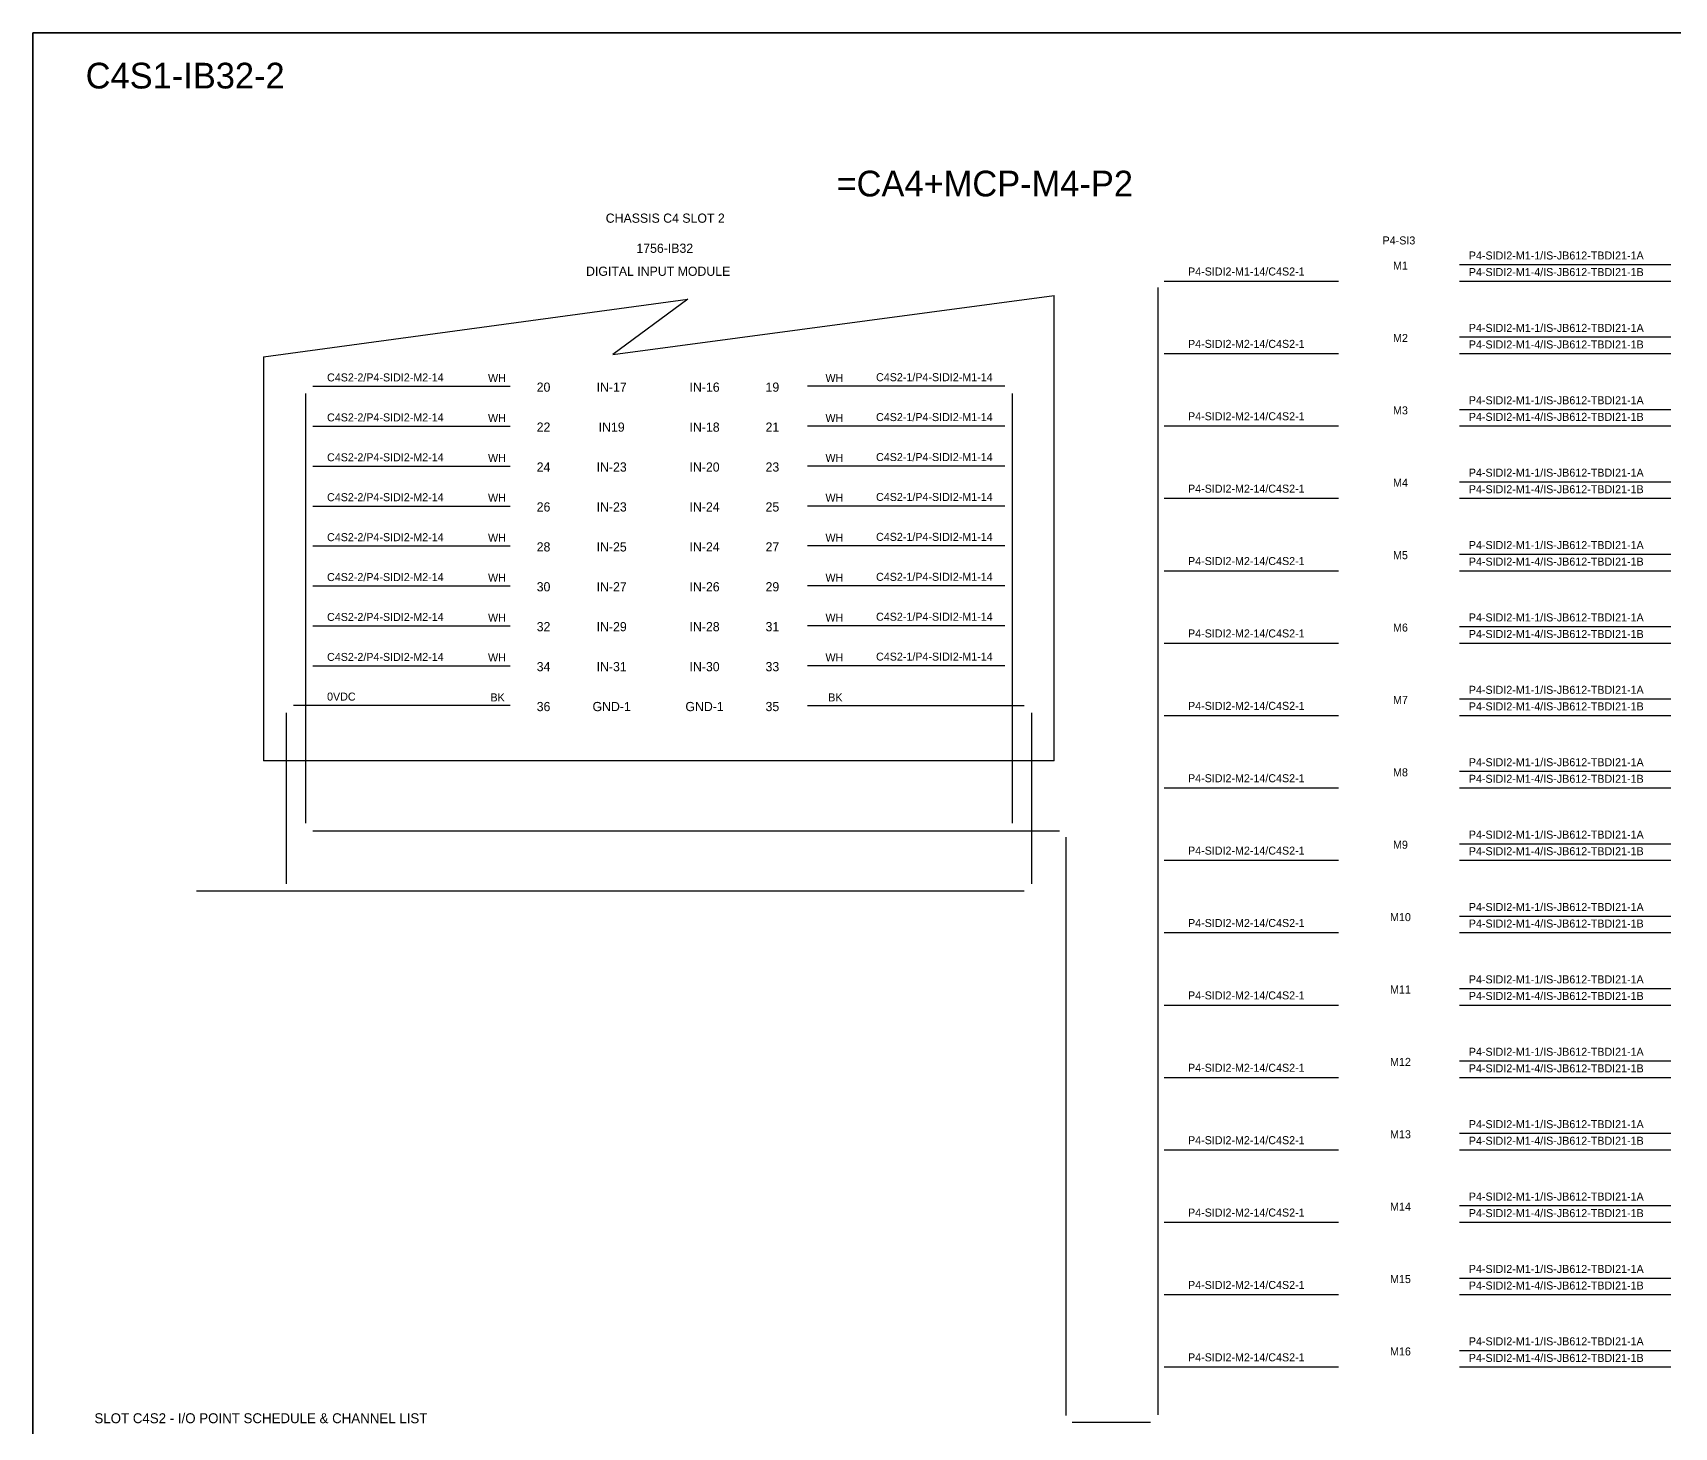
# Model space of a CAD drawing. Header units: metres. Extents: x 0 to 62600, y 0 to 2704.
# Drawn here: x 8387 to 10427, y 971 to 2704 of the extents above; entities that cross this region are included whole.
import ezdxf
from ezdxf.enums import TextEntityAlignment as Align

# ---------------------------------------------------------------- set-up
doc = ezdxf.new("R2010")
doc.units = ezdxf.units.M

msp = doc.modelspace()

# ---------------------------------------------------------------- linework, layer by layer
at = {"layer": 'HELPPOINT', "color": 4, "lineweight": 35}
for p, q in [((8386.6, 0), (8386.6, 2704.2)), ((8386.6, 2704.2), (12279.9, 2704.2)), ((8386.6, 0), (8386.6, 2704.2)), ((8386.6, 2704.2), (12279.9, 2704.2))]:
    msp.add_line(p, q, dxfattribs=at)
at = {"layer": 'IE-WIRE', "color": 4}
for p, q in [((10160, 2416.1), (10423.1, 2416.1)), ((9793.2, 2395.5), (10009.7, 2395.5)), ((10160, 2395.5), (10423.1, 2395.5)), ((10160, 2326.1), (10423.1, 2326.1)), ((9793.2, 2305.5), (10009.7, 2305.5)), ((10160, 2305.5), (10423.1, 2305.5)), ((10160, 2236.1), (10423.1, 2236.1)), ((9793.2, 2215.5), (10009.7, 2215.5)), ((10160, 2215.5), (10423.1, 2215.5)), ((10160, 2146.1), (10423.1, 2146.1)), ((9793.2, 2125.5), (10009.7, 2125.5)), ((10160, 2125.5), (10423.1, 2125.5)), ((10160, 2056.1), (10423.1, 2056.1)), ((9793.2, 2035.5), (10009.7, 2035.5)), ((10160, 2035.5), (10423.1, 2035.5)), ((10160, 1966.1), (10423.1, 1966.1)), ((9793.2, 1945.5), (10009.7, 1945.5)), ((10160, 1945.5), (10423.1, 1945.5)), ((10160, 1876.1), (10423.1, 1876.1)), ((9793.2, 1855.5), (10009.7, 1855.5)), ((10160, 1855.5), (10423.1, 1855.5)), ((10160, 1786.1), (10423.1, 1786.1)), ((9793.2, 1765.5), (10009.7, 1765.5)), ((10160, 1765.5), (10423.1, 1765.5)), ((8734.7, 1712.2), (9662.8, 1712.2)), ((10160, 1696.1), (10423.1, 1696.1)), ((9793.2, 1675.5), (10009.7, 1675.5)), ((10160, 1675.5), (10423.1, 1675.5)), ((10160, 1606.1), (10423.1, 1606.1)), ((9793.2, 1585.5), (10009.7, 1585.5)), ((10160, 1585.5), (10423.1, 1585.5)), ((10160, 1516.1), (10423.1, 1516.1)), ((9793.2, 1495.5), (10009.7, 1495.5)), ((10160, 1495.5), (10423.1, 1495.5)), ((10160, 1426.1), (10423.1, 1426.1)), ((9793.2, 1405.5), (10009.7, 1405.5)), ((10160, 1405.5), (10423.1, 1405.5)), ((10160, 1336.1), (10423.1, 1336.1)), ((9793.2, 1315.5), (10009.7, 1315.5)), ((10160, 1315.5), (10423.1, 1315.5)), ((10160, 1246.1), (10423.1, 1246.1)), ((9793.2, 1225.5), (10009.7, 1225.5)), ((10160, 1225.5), (10423.1, 1225.5)), ((10160, 1156.1), (10423.1, 1156.1)), ((9793.2, 1135.5), (10009.7, 1135.5)), ((10160, 1135.5), (10423.1, 1135.5)), ((10160, 1066.1), (10423.1, 1066.1)), ((9793.2, 1045.5), (10009.7, 1045.5)), ((10160, 1045.5), (10423.1, 1045.5)), ((9678.8, 977), (9776, 977))]:
    msp.add_line(p, q, dxfattribs=at)
at = {"layer": 'IE-WIRE', "color": 4, "ltscale": 25.4}
for p, q in [((9785.2, 2387.5), (9785.2, 986.2)), ((8725.6, 2255.6), (8725.6, 1729.5)), ((8734.8, 2264.8), (8980, 2264.8)), ((9594.8, 2264.8), (9349.5, 2264.8)), ((9603.9, 2255.6), (9603.9, 1791.8)), ((8734.8, 2215.2), (8980, 2215.2)), ((9594.8, 2215.2), (9349.5, 2215.2)), ((8734.8, 2165.5), (8980, 2165.5)), ((9594.8, 2165.5), (9349.5, 2165.5)), ((8734.8, 2115.9), (8980, 2115.9)), ((9594.8, 2115.9), (9349.5, 2115.9)), ((8734.8, 2066.3), (8980, 2066.3)), ((9594.8, 2066.3), (9349.5, 2066.3)), ((8734.8, 2016.6), (8980, 2016.6)), ((9594.8, 2016.6), (9349.5, 2016.6)), ((8734.8, 1967), (8980, 1967)), ((9594.8, 1967), (9349.5, 1967)), ((8734.8, 1917.4), (8980, 1917.4)), ((9594.8, 1917.4), (9349.5, 1917.4)), ((8725.6, 1791.8), (8725.6, 1721.4)), ((9603.9, 1791.8), (9603.9, 1721.4)), ((9670.8, 1704.2), (9670.8, 985))]:
    msp.add_line(p, q, dxfattribs=at)
at = {"layer": 'IE-WIRE', "color": 7, "ltscale": 25.4}
for p, q in [((8701.5, 1858.6), (8701.5, 1726.3)), ((8980, 1867.7), (8710.6, 1867.7)), ((9349.5, 1867.7), (9618.9, 1867.7)), ((9628, 1858.6), (9628, 1712.2)), ((8701.5, 1791.8), (8701.5, 1646.2)), ((9628, 1712.2), (9628, 1646.2)), ((9619, 1637.2), (8590, 1637.2))]:
    msp.add_line(p, q, dxfattribs=at)
at = {"layer": 'x01001-FrameArea'}
for p, q in [((8673.3, 2301.4), (9200.7, 2373.1)), ((9107.6, 2304.3), (9656.2, 2377.8)), ((9200.7, 2373.1), (9107.6, 2304.3)), ((9656.2, 1799.2), (9656.2, 2377.8)), ((8673.3, 2301.4), (8673.3, 1799.2)), ((9656.2, 1799.2), (8673.3, 1799.2))]:
    msp.add_line(p, q, dxfattribs=at)

# ---------------------------------------------------------------- texts
at = {"color": 2}
msp.add_text('C4S1-IB32-2', height=32, dxfattribs=at).set_placement((8452.3, 2635))
for s, height, p in [('=CA4+MCP-M4-P2', 32, (9570, 2516.8)), ('CHASSIS C4 SLOT 2', 11.441, (9172.8, 2473.8)), ('1756-IB32', 11.44, (9172.2, 2436.4)), ('DIGITAL INPUT MODULE', 11.441, (9164, 2407.8)), ('20', 11.44, (9021.5, 2263.7)), ('IN-17', 11.44, (9106.2, 2263.7)), ('IN-16', 11.44, (9221.7, 2263.7)), ('19', 11.44, (9306, 2263.7)), ('22', 11.44, (9021.5, 2214)), ('IN19', 11.44, (9106.2, 2214)), ('IN-18', 11.44, (9221.7, 2214)), ('21', 11.44, (9306, 2214)), ('24', 11.44, (9021.5, 2164.4)), ('IN-23', 11.44, (9106.2, 2164.4)), ('IN-20', 11.44, (9221.7, 2164.4)), ('23', 11.44, (9306, 2164.4)), ('26', 11.44, (9021.5, 2114.8)), ('IN-23', 11.44, (9106.2, 2114.8)), ('IN-24', 11.44, (9221.7, 2114.8)), ('25', 11.44, (9306, 2114.8)), ('28', 11.44, (9021.5, 2065.1)), ('IN-25', 11.44, (9106.2, 2065.1)), ('IN-24', 11.44, (9221.7, 2065.1)), ('27', 11.44, (9306, 2065.1)), ('30', 11.44, (9021.5, 2015.5)), ('IN-27', 11.44, (9106.2, 2015.5)), ('IN-26', 11.44, (9221.7, 2015.5)), ('29', 11.44, (9306, 2015.5)), ('32', 11.44, (9021.5, 1965.9)), ('IN-29', 11.44, (9106.2, 1965.9)), ('IN-28', 11.44, (9221.7, 1965.9)), ('31', 11.44, (9306, 1965.9)), ('34', 11.44, (9021.5, 1916.2)), ('IN-31', 11.44, (9106.2, 1916.2)), ('IN-30', 11.44, (9221.7, 1916.2)), ('33', 11.44, (9306, 1916.2)), ('36', 11.44, (9021.5, 1866.6)), ('GND-1', 11.44, (9106.2, 1866.6)), ('GND-1', 11.44, (9221.7, 1866.6)), ('35', 11.44, (9306, 1866.6))]:
    msp.add_text(s, height=height, dxfattribs=at).set_placement(p, align=Align.MIDDLE_CENTER)
at = {"color": 4}
msp.add_text('P4-SI3', height=9.95, dxfattribs=at).set_placement((10084.9, 2446.1), align=Align.MIDDLE_CENTER)
for s, height, p in [('P4-SIDI2-M1-1/IS-JB612-TBDI21-1A', 9.949, (10171.8, 2422.4)), ('P4-SIDI2-M1-14/C4S2-1', 9.949, (9822.7, 2402.5)), ('P4-SIDI2-M1-4/IS-JB612-TBDI21-1B', 9.949, (10171.8, 2401.8)), ('P4-SIDI2-M1-1/IS-JB612-TBDI21-1A', 9.949, (10171.8, 2332.4)), ('P4-SIDI2-M2-14/C4S2-1', 9.949, (9822.7, 2312.5)), ('P4-SIDI2-M1-4/IS-JB612-TBDI21-1B', 9.949, (10171.8, 2311.8)), ('C4S2-2/P4-SIDI2-M2-14', 9.949, (8752.4, 2270.8)), ('WH', 9.95, (8952.5, 2270.1)), ('WH', 9.95, (9372, 2270.1)), ('C4S2-1/P4-SIDI2-M1-14', 9.949, (9434.9, 2271.1)), ('P4-SIDI2-M1-1/IS-JB612-TBDI21-1A', 9.949, (10171.8, 2242.4)), ('C4S2-2/P4-SIDI2-M2-14', 9.949, (8752.4, 2221.1)), ('WH', 9.95, (8952.5, 2220.4)), ('WH', 9.95, (9372, 2220.4)), ('C4S2-1/P4-SIDI2-M1-14', 9.949, (9434.9, 2221.5)), ('P4-SIDI2-M2-14/C4S2-1', 9.949, (9822.7, 2222.5)), ('P4-SIDI2-M1-4/IS-JB612-TBDI21-1B', 9.949, (10171.8, 2221.8)), ('C4S2-2/P4-SIDI2-M2-14', 9.949, (8752.4, 2171.5)), ('WH', 9.95, (8952.5, 2170.8)), ('WH', 9.95, (9372, 2170.8)), ('C4S2-1/P4-SIDI2-M1-14', 9.949, (9434.9, 2171.8)), ('P4-SIDI2-M1-1/IS-JB612-TBDI21-1A', 9.949, (10171.8, 2152.4)), ('P4-SIDI2-M2-14/C4S2-1', 9.949, (9822.7, 2132.5)), ('C4S2-2/P4-SIDI2-M2-14', 9.949, (8752.4, 2121.9)), ('WH', 9.95, (8952.5, 2121.2)), ('WH', 9.95, (9372, 2121.2)), ('C4S2-1/P4-SIDI2-M1-14', 9.949, (9434.9, 2122.2)), ('P4-SIDI2-M1-4/IS-JB612-TBDI21-1B', 9.949, (10171.8, 2131.8)), ('C4S2-2/P4-SIDI2-M2-14', 9.949, (8752.4, 2072.2)), ('WH', 9.95, (8952.5, 2071.5)), ('WH', 9.95, (9372, 2071.5)), ('C4S2-1/P4-SIDI2-M1-14', 9.949, (9434.9, 2072.6)), ('P4-SIDI2-M1-1/IS-JB612-TBDI21-1A', 9.949, (10171.8, 2062.4)), ('P4-SIDI2-M2-14/C4S2-1', 9.949, (9822.7, 2042.5)), ('P4-SIDI2-M1-4/IS-JB612-TBDI21-1B', 9.949, (10171.8, 2041.8)), ('C4S2-2/P4-SIDI2-M2-14', 9.949, (8752.4, 2022.6)), ('WH', 9.95, (8952.5, 2021.9)), ('WH', 9.95, (9372, 2021.9)), ('C4S2-1/P4-SIDI2-M1-14', 9.949, (9434.9, 2022.9)), ('C4S2-2/P4-SIDI2-M2-14', 9.949, (8752.4, 1973)), ('WH', 9.95, (8952.5, 1972.3)), ('WH', 9.95, (9372, 1972.3)), ('C4S2-1/P4-SIDI2-M1-14', 9.949, (9434.9, 1973.3)), ('P4-SIDI2-M1-1/IS-JB612-TBDI21-1A', 9.949, (10171.8, 1972.4)), ('P4-SIDI2-M2-14/C4S2-1', 9.949, (9822.7, 1952.5)), ('P4-SIDI2-M1-4/IS-JB612-TBDI21-1B', 9.949, (10171.8, 1951.8)), ('C4S2-2/P4-SIDI2-M2-14', 9.949, (8752.4, 1923.3)), ('WH', 9.95, (8952.5, 1922.6)), ('WH', 9.95, (9372, 1922.6)), ('C4S2-1/P4-SIDI2-M1-14', 9.949, (9434.9, 1923.7)), ('P4-SIDI2-M1-1/IS-JB612-TBDI21-1A', 9.949, (10171.8, 1882.4)), ('P4-SIDI2-M2-14/C4S2-1', 9.949, (9822.7, 1862.5)), ('P4-SIDI2-M1-4/IS-JB612-TBDI21-1B', 9.949, (10171.8, 1861.8)), ('P4-SIDI2-M1-1/IS-JB612-TBDI21-1A', 9.949, (10171.8, 1792.4)), ('P4-SIDI2-M2-14/C4S2-1', 9.949, (9822.7, 1772.5)), ('P4-SIDI2-M1-4/IS-JB612-TBDI21-1B', 9.949, (10171.8, 1771.8)), ('P4-SIDI2-M1-1/IS-JB612-TBDI21-1A', 9.949, (10171.8, 1702.4)), ('P4-SIDI2-M2-14/C4S2-1', 9.949, (9822.7, 1682.5)), ('P4-SIDI2-M1-4/IS-JB612-TBDI21-1B', 9.949, (10171.8, 1681.8)), ('P4-SIDI2-M1-1/IS-JB612-TBDI21-1A', 9.949, (10171.8, 1612.4)), ('P4-SIDI2-M2-14/C4S2-1', 9.949, (9822.7, 1592.5)), ('P4-SIDI2-M1-4/IS-JB612-TBDI21-1B', 9.949, (10171.8, 1591.8)), ('P4-SIDI2-M1-1/IS-JB612-TBDI21-1A', 9.949, (10171.8, 1522.4)), ('P4-SIDI2-M2-14/C4S2-1', 9.949, (9822.7, 1502.5)), ('P4-SIDI2-M1-4/IS-JB612-TBDI21-1B', 9.949, (10171.8, 1501.8)), ('P4-SIDI2-M1-1/IS-JB612-TBDI21-1A', 9.949, (10171.8, 1432.4)), ('P4-SIDI2-M2-14/C4S2-1', 9.949, (9822.7, 1412.5)), ('P4-SIDI2-M1-4/IS-JB612-TBDI21-1B', 9.949, (10171.8, 1411.8)), ('P4-SIDI2-M1-1/IS-JB612-TBDI21-1A', 9.949, (10171.8, 1342.4)), ('P4-SIDI2-M2-14/C4S2-1', 9.949, (9822.7, 1322.5)), ('P4-SIDI2-M1-4/IS-JB612-TBDI21-1B', 9.949, (10171.8, 1321.8)), ('P4-SIDI2-M1-1/IS-JB612-TBDI21-1A', 9.949, (10171.8, 1252.4)), ('P4-SIDI2-M2-14/C4S2-1', 9.949, (9822.7, 1232.5)), ('P4-SIDI2-M1-4/IS-JB612-TBDI21-1B', 9.949, (10171.8, 1231.8)), ('P4-SIDI2-M1-1/IS-JB612-TBDI21-1A', 9.949, (10171.8, 1162.4)), ('P4-SIDI2-M2-14/C4S2-1', 9.949, (9822.7, 1142.5)), ('P4-SIDI2-M1-4/IS-JB612-TBDI21-1B', 9.949, (10171.8, 1141.8)), ('P4-SIDI2-M1-1/IS-JB612-TBDI21-1A', 9.949, (10171.8, 1072.4)), ('P4-SIDI2-M2-14/C4S2-1', 9.949, (9822.7, 1052.5)), ('P4-SIDI2-M1-4/IS-JB612-TBDI21-1B', 9.949, (10171.8, 1051.8))]:
    msp.add_text(s, height=height, dxfattribs=at).set_placement(p)
at = {"color": 7}
for s, p in [('0VDC', (8752.4, 1874)), ('BK', (8955.5, 1873)), ('BK', (9375.4, 1873))]:
    msp.add_text(s, height=9.95, dxfattribs=at).set_placement(p)
at = {"layer": 'MEMBER', "color": 4, "ltscale": 0.8}
msp.add_text('SLOT C4S2 - I/O POINT SCHEDULE & CHANNEL LIST', height=12.35, dxfattribs=at).set_placement((8463.2, 975.6))
at = {"layer": 'power', "color": 7}
for s, p in [('M1', (10086.8, 2414.8)), ('M2', (10086.8, 2324.8)), ('M3', (10086.8, 2234.8)), ('M4', (10086.8, 2144.8)), ('M5', (10086.8, 2054.8)), ('M6', (10086.8, 1964.8)), ('M7', (10086.8, 1874.8)), ('M8', (10086.8, 1784.8)), ('M9', (10086.8, 1694.8)), ('M10', (10086.8, 1604.8)), ('M11', (10086.8, 1514.8)), ('M12', (10086.8, 1424.8)), ('M13', (10086.8, 1334.8)), ('M14', (10086.8, 1244.8)), ('M15', (10086.8, 1154.8)), ('M16', (10086.8, 1064.8))]:
    msp.add_text(s, height=9.97, dxfattribs=at).set_placement(p, align=Align.MIDDLE_CENTER)

doc.saveas('drawing.dxf')
